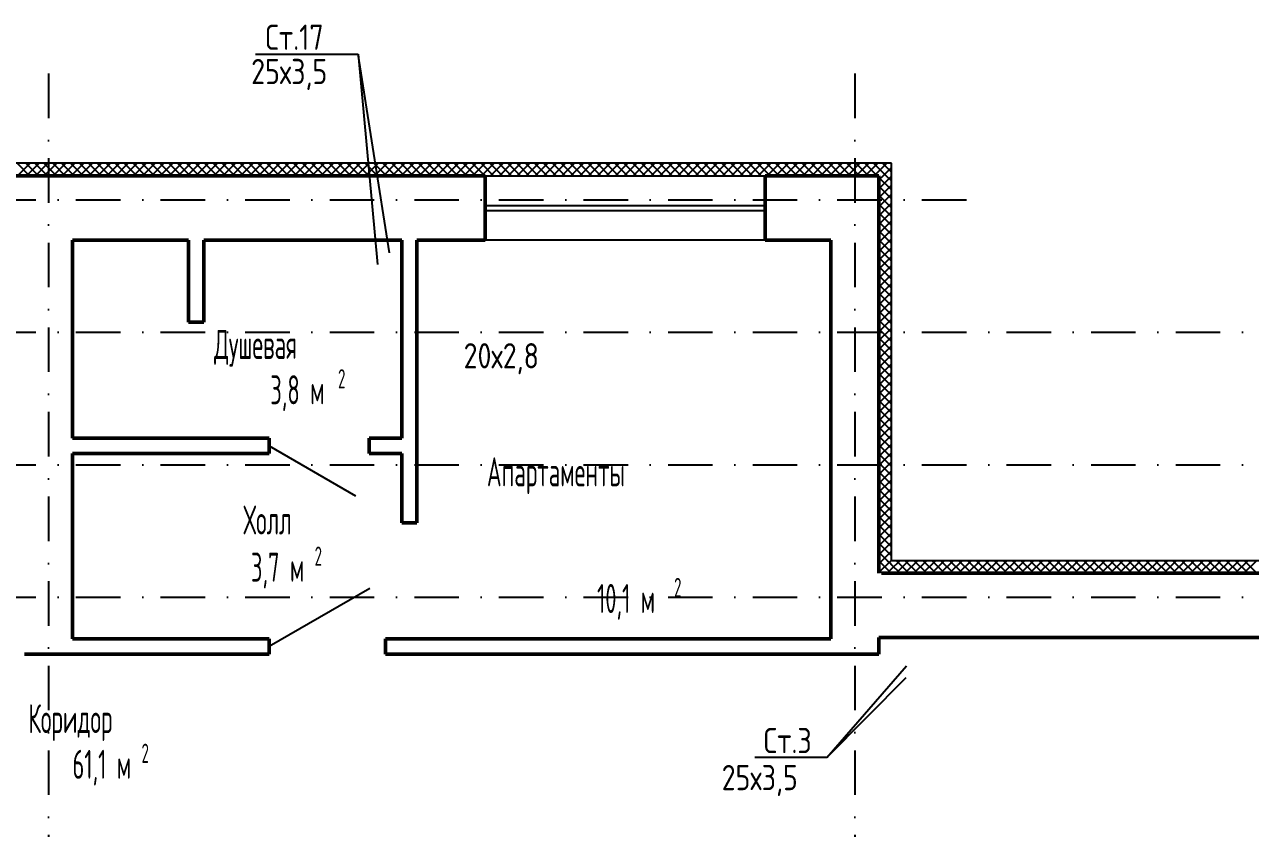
# Model space of a CAD drawing. Extents: x -1560602 to 321118, y -2308202 to -430103.
# Drawn here: x -1516129 to -1506414, y -2112327 to -2105956 of the extents above; entities that cross this region are included whole.
import ezdxf
from ezdxf.enums import TextEntityAlignment as Align

# ---------------------------------------------------------------- set-up
doc = ezdxf.new("R2010")
doc.units = 0
doc.header["$MEASUREMENT"] = 0
doc.linetypes.add('Dot & Dashed', pattern=[670.277762, 352.777767, -176.388884, 0, -141.111112])
doc.linetypes.add('Штрихпунктирная', pattern=[0.670278, 0.352778, -0.176389, 0, -0.141111])
doc.layers.get('0').update_dxf_attribs({"color": 255, "linetype": 'CONTINUOUS'})
for name, color, linetype in [('Оси', 253, 'Dot & Dashed'), ('отделка', 240, 'CONTINUOUS'), ('Текст', 7, 'CONTINUOUS'), ('Утеплитель', 6, 'CONTINUOUS')]:
    doc.layers.add(name, color=color, linetype=linetype)
doc.layers.add('стены', color=5, linetype='CONTINUOUS', lineweight=50)
doc.styles.get("Standard").update_dxf_attribs({"font": 'spds.shx', "width": 0.7, "height": 250})

msp = doc.modelspace()

# ---------------------------------------------------------------- linework, layer by layer
at = {"color": 0}
for p, q in [((-1514299.7, -2106190.4), (-1513485.9, -2106190.4)), ((-1513237.1, -2107764.2, 0), (-1513485.9, -2106190.4)), ((-1513485.9, -2106190.4), (-1513331.1, -2107858.2, 0)), ((-1509771.8, -2111763.5, 0), (-1509139.8, -2111038.2, 0)), ((-1509144, -2111132.1, 0), (-1509771.8, -2111763.5, 0)), ((-1509771.8, -2111763.5, 0), (-1510342, -2111763.5, 0))]:
    msp.add_line(p, q, dxfattribs=at)
at = {"layer": 'Оси', "color": 0, "linetype": 'Штрихпунктирная', "lineweight": -3, "ltscale": 1000}
for p, q in [((-1515939.3, -2106344.8), (-1515939.3, -2121201.6)), ((-1515939.3, -2106344.8), (-1515939.3, -2121201.6)), ((-1509549.3, -2106344.8), (-1509549.3, -2132549.8)), ((-1556614.6, -2107344.8), (-1508549.3, -2107344.8)), ((-1556614.6, -2108394.8), (-1497159.3, -2108394.8)), ((-1556614.6, -2109444.8), (-1497159.3, -2109444.8)), ((-1556614.6, -2110494.8), (-1497159.3, -2110494.8))]:
    msp.add_line(p, q, dxfattribs=at)
at = {"layer": 'отделка', "color": 0, "ltscale": 100}
for p, q in [((-1512479.3, -2107154.4), (-1510259.3, -2107154.4)), ((-1512479.3, -2107389.4), (-1510259.3, -2107389.4)), ((-1512479.3, -2107429.4), (-1510259.3, -2107429.4)), ((-1510259.3, -2107664.4), (-1512479.3, -2107664.4)), ((-1514189.4, -2109294.4), (-1513505.2, -2109689.4)), ((-1513392.6, -2110424.5), (-1514189.4, -2110884.5))]:
    msp.add_line(p, q, dxfattribs=at)
at = {"layer": 'стены', "color": 0, "linetype": 'Continuous'}
for p, q in [((-1512479.3, -2107154.4), (-1519399.3, -2107154.4)), ((-1512479.3, -2107154.4), (-1512479.3, -2107224.4)), ((-1512479.3, -2107154.4), (-1512479.3, -2107224.4)), ((-1509359.3, -2107154.4), (-1510259.3, -2107154.4)), ((-1510259.3, -2107154.4), (-1510259.3, -2107224.4)), ((-1510259.3, -2107154.4), (-1510259.3, -2107224.4)), ((-1509359.3, -2110304.5), (-1509359.3, -2107154.4)), ((-1509359.3, -2107154.4), (-1509359.3, -2107154.4)), ((-1512479.3, -2107224.4), (-1512479.3, -2107664.4)), ((-1510259.3, -2107224.4), (-1510259.3, -2107664.4)), ((-1515749.3, -2109234.4), (-1515749.3, -2107664.4)), ((-1515749.3, -2107664.4), (-1514829.4, -2107664.4)), ((-1515749.3, -2109211.4), (-1515749.3, -2107687.4)), ((-1514852.3, -2107664.4), (-1515726.3, -2107664.4)), ((-1514829.4, -2107664.4), (-1514829.4, -2108314.4)), ((-1514709.4, -2108314.4), (-1514709.4, -2107664.4)), ((-1514709.4, -2107664.4), (-1513139.4, -2107664.4)), ((-1513139.4, -2107664.4), (-1513139.4, -2109234.4)), ((-1513019.4, -2109904.5), (-1513019.4, -2107664.4)), ((-1513019.4, -2107664.4), (-1512479.3, -2107664.4)), ((-1510259.3, -2107664.4), (-1509739.3, -2107664.4)), ((-1509739.3, -2107664.4), (-1509739.3, -2110824.5)), ((-1514829.4, -2108314.4), (-1514709.4, -2108314.4)), ((-1514189.4, -2109234.4), (-1515749.3, -2109234.4)), ((-1513139.4, -2109234.4), (-1513399.4, -2109234.4)), ((-1515749.3, -2109354.4), (-1514189.4, -2109354.4)), ((-1515749.3, -2110824.5), (-1515749.3, -2109354.4)), ((-1513399.4, -2109354.4), (-1513139.4, -2109354.4)), ((-1513139.4, -2109354.4), (-1513139.4, -2109904.5)), ((-1513019.4, -2109904.5), (-1513139.4, -2109904.5)), ((-1506034.3, -2110304.5), (-1509338, -2110304.5)), ((-1514189.4, -2110824.5), (-1515749.3, -2110824.5)), ((-1509739.3, -2110824.5), (-1513269.4, -2110824.5)), ((-1509359.3, -2110944.5), (-1509359.3, -2110814.5)), ((-1509359.3, -2110814.5), (-1506034.3, -2110814.5)), ((-1515749.3, -2110944.5), (-1516129.3, -2110944.5)), ((-1515749.3, -2110944.5), (-1514189.4, -2110944.5)), ((-1513269.4, -2110944.5), (-1509359.3, -2110944.5)), ((-1509359.3, -2110944.5), (-1509359.3, -2110944.5))]:
    msp.add_line(p, q, dxfattribs=at)
at = {"layer": 'стены', "color": 0, "ltscale": 100}
for p, q in [((-1514189.4, -2109234.4), (-1514189.4, -2109354.4)), ((-1513399.4, -2109234.4), (-1513399.4, -2109354.4)), ((-1514189.4, -2110824.5), (-1514189.4, -2110944.5)), ((-1513269.4, -2110824.5), (-1513269.4, -2110944.5))]:
    msp.add_line(p, q, dxfattribs=at)
at = {"layer": 'Утеплитель', "color": 0, "linetype": 'Continuous'}
for p, q in [((-1509359.3, -2107054.4), (-1521619.3, -2107054.4)), ((-1516088.7, -2107154.4), (-1516188.7, -2107054.4)), ((-1516184.7, -2107154.4), (-1516084.7, -2107054.4)), ((-1516018, -2107154.4), (-1516118, -2107054.4)), ((-1516114, -2107154.4), (-1516014, -2107054.4)), ((-1515947.3, -2107154.4), (-1516047.3, -2107054.4)), ((-1516043.3, -2107154.4), (-1515943.3, -2107054.4)), ((-1515876.6, -2107154.4), (-1515976.6, -2107054.4)), ((-1515972.6, -2107154.4), (-1515872.6, -2107054.4)), ((-1515805.9, -2107154.4), (-1515905.9, -2107054.4)), ((-1515901.8, -2107154.4), (-1515801.8, -2107054.4)), ((-1515735.1, -2107154.4), (-1515835.1, -2107054.4)), ((-1515831.1, -2107154.4), (-1515731.1, -2107054.4)), ((-1515664.4, -2107154.4), (-1515764.4, -2107054.4)), ((-1515760.4, -2107154.4), (-1515660.4, -2107054.4)), ((-1515593.7, -2107154.4), (-1515693.7, -2107054.4)), ((-1515689.7, -2107154.4), (-1515589.7, -2107054.4)), ((-1515523, -2107154.4), (-1515623, -2107054.4)), ((-1515619, -2107154.4), (-1515519, -2107054.4)), ((-1515452.3, -2107154.4), (-1515552.3, -2107054.4)), ((-1515548.3, -2107154.4), (-1515448.3, -2107054.4)), ((-1515381.6, -2107154.4), (-1515481.6, -2107054.4)), ((-1515477.6, -2107154.4), (-1515377.6, -2107054.4)), ((-1515310.9, -2107154.4), (-1515410.9, -2107054.4)), ((-1515406.9, -2107154.4), (-1515306.9, -2107054.4)), ((-1515240.2, -2107154.4), (-1515340.2, -2107054.4)), ((-1515336.2, -2107154.4), (-1515236.2, -2107054.4)), ((-1515169.5, -2107154.4), (-1515269.5, -2107054.4)), ((-1515265.5, -2107154.4), (-1515165.5, -2107054.4)), ((-1515098.7, -2107154.4), (-1515198.7, -2107054.4)), ((-1515194.7, -2107154.4), (-1515094.7, -2107054.4)), ((-1515028, -2107154.4), (-1515128, -2107054.4)), ((-1515124, -2107154.4), (-1515024, -2107054.4)), ((-1514957.3, -2107154.4), (-1515057.3, -2107054.4)), ((-1515053.3, -2107154.4), (-1514953.3, -2107054.4)), ((-1514886.6, -2107154.4), (-1514986.6, -2107054.4)), ((-1514982.6, -2107154.4), (-1514882.6, -2107054.4)), ((-1514815.9, -2107154.4), (-1514915.9, -2107054.4)), ((-1514911.9, -2107154.4), (-1514811.9, -2107054.4)), ((-1514745.2, -2107154.4), (-1514845.2, -2107054.4)), ((-1514841.2, -2107154.4), (-1514741.2, -2107054.4)), ((-1514674.5, -2107154.4), (-1514774.5, -2107054.4)), ((-1514770.5, -2107154.4), (-1514670.5, -2107054.4)), ((-1514603.8, -2107154.4), (-1514703.8, -2107054.4)), ((-1514699.8, -2107154.4), (-1514599.8, -2107054.4)), ((-1514533.1, -2107154.4), (-1514633.1, -2107054.4)), ((-1514629.1, -2107154.4), (-1514529.1, -2107054.4)), ((-1514462.4, -2107154.4), (-1514562.4, -2107054.4)), ((-1514558.3, -2107154.4), (-1514458.3, -2107054.4)), ((-1514391.6, -2107154.4), (-1514491.6, -2107054.4)), ((-1514487.6, -2107154.4), (-1514387.6, -2107054.4)), ((-1514320.9, -2107154.4), (-1514420.9, -2107054.4)), ((-1514416.9, -2107154.4), (-1514316.9, -2107054.4)), ((-1514250.2, -2107154.4), (-1514350.2, -2107054.4)), ((-1514346.2, -2107154.4), (-1514246.2, -2107054.4)), ((-1514179.5, -2107154.4), (-1514279.5, -2107054.4)), ((-1514275.5, -2107154.4), (-1514175.5, -2107054.4)), ((-1514108.8, -2107154.4), (-1514208.8, -2107054.4)), ((-1514204.8, -2107154.4), (-1514104.8, -2107054.4)), ((-1514038.1, -2107154.4), (-1514138.1, -2107054.4)), ((-1514134.1, -2107154.4), (-1514034.1, -2107054.4)), ((-1513967.4, -2107154.4), (-1514067.4, -2107054.4)), ((-1514063.4, -2107154.4), (-1513963.4, -2107054.4)), ((-1513896.7, -2107154.4), (-1513996.7, -2107054.4)), ((-1513992.7, -2107154.4), (-1513892.7, -2107054.4)), ((-1513826, -2107154.4), (-1513926, -2107054.4)), ((-1513921.9, -2107154.4), (-1513821.9, -2107054.4)), ((-1513755.2, -2107154.4), (-1513855.2, -2107054.4)), ((-1513851.2, -2107154.4), (-1513751.2, -2107054.4)), ((-1513684.5, -2107154.4), (-1513784.5, -2107054.4)), ((-1513780.5, -2107154.4), (-1513680.5, -2107054.4)), ((-1513613.8, -2107154.4), (-1513713.8, -2107054.4)), ((-1513709.8, -2107154.4), (-1513609.8, -2107054.4)), ((-1513543.1, -2107154.4), (-1513643.1, -2107054.4)), ((-1513639.1, -2107154.4), (-1513539.1, -2107054.4)), ((-1513472.4, -2107154.4), (-1513572.4, -2107054.4)), ((-1513568.4, -2107154.4), (-1513468.4, -2107054.4)), ((-1513401.7, -2107154.4), (-1513501.7, -2107054.4)), ((-1513497.7, -2107154.4), (-1513397.7, -2107054.4)), ((-1513331, -2107154.4), (-1513431, -2107054.4)), ((-1513427, -2107154.4), (-1513327, -2107054.4)), ((-1513260.3, -2107154.4), (-1513360.3, -2107054.4)), ((-1513356.3, -2107154.4), (-1513256.3, -2107054.4)), ((-1513189.6, -2107154.4), (-1513289.6, -2107054.4)), ((-1513285.6, -2107154.4), (-1513185.6, -2107054.4)), ((-1513118.8, -2107154.4), (-1513218.8, -2107054.4)), ((-1513214.8, -2107154.4), (-1513114.8, -2107054.4)), ((-1513048.1, -2107154.4), (-1513148.1, -2107054.4)), ((-1513144.1, -2107154.4), (-1513044.1, -2107054.4)), ((-1512977.4, -2107154.4), (-1513077.4, -2107054.4)), ((-1513073.4, -2107154.4), (-1512973.4, -2107054.4)), ((-1512906.7, -2107154.4), (-1513006.7, -2107054.4)), ((-1513002.7, -2107154.4), (-1512902.7, -2107054.4)), ((-1512836, -2107154.4), (-1512936, -2107054.4)), ((-1512932, -2107154.4), (-1512832, -2107054.4)), ((-1512765.3, -2107154.4), (-1512865.3, -2107054.4)), ((-1512861.3, -2107154.4), (-1512761.3, -2107054.4)), ((-1512694.6, -2107154.4), (-1512794.6, -2107054.4)), ((-1512790.6, -2107154.4), (-1512690.6, -2107054.4)), ((-1512623.9, -2107154.4), (-1512723.9, -2107054.4)), ((-1512719.9, -2107154.4), (-1512619.9, -2107054.4)), ((-1512553.2, -2107154.4), (-1512653.2, -2107054.4)), ((-1512649.2, -2107154.4), (-1512549.2, -2107054.4)), ((-1512482.5, -2107154.4), (-1512582.5, -2107054.4)), ((-1512578.4, -2107154.4), (-1512478.4, -2107054.4)), ((-1512411.7, -2107154.4), (-1512511.7, -2107054.4)), ((-1512507.7, -2107154.4), (-1512407.7, -2107054.4)), ((-1512341, -2107154.4), (-1512441, -2107054.4)), ((-1512437, -2107154.4), (-1512337, -2107054.4)), ((-1512270.3, -2107154.4), (-1512370.3, -2107054.4)), ((-1512366.3, -2107154.4), (-1512266.3, -2107054.4)), ((-1512199.6, -2107154.4), (-1512299.6, -2107054.4)), ((-1512295.6, -2107154.4), (-1512195.6, -2107054.4)), ((-1512128.9, -2107154.4), (-1512228.9, -2107054.4)), ((-1512224.9, -2107154.4), (-1512124.9, -2107054.4)), ((-1512058.2, -2107154.4), (-1512158.2, -2107054.4)), ((-1512154.2, -2107154.4), (-1512054.2, -2107054.4)), ((-1511987.5, -2107154.4), (-1512087.5, -2107054.4)), ((-1512083.5, -2107154.4), (-1511983.5, -2107054.4)), ((-1511916.8, -2107154.4), (-1512016.8, -2107054.4)), ((-1512012.8, -2107154.4), (-1511912.8, -2107054.4)), ((-1511846.1, -2107154.4), (-1511946.1, -2107054.4)), ((-1511942, -2107154.4), (-1511842, -2107054.4)), ((-1511775.3, -2107154.4), (-1511875.3, -2107054.4)), ((-1511871.3, -2107154.4), (-1511771.3, -2107054.4)), ((-1511704.6, -2107154.4), (-1511804.6, -2107054.4)), ((-1511800.6, -2107154.4), (-1511700.6, -2107054.4)), ((-1511633.9, -2107154.4), (-1511733.9, -2107054.4)), ((-1511729.9, -2107154.4), (-1511629.9, -2107054.4)), ((-1511563.2, -2107154.4), (-1511663.2, -2107054.4)), ((-1511659.2, -2107154.4), (-1511559.2, -2107054.4)), ((-1511492.5, -2107154.4), (-1511592.5, -2107054.4)), ((-1511588.5, -2107154.4), (-1511488.5, -2107054.4)), ((-1511421.8, -2107154.4), (-1511521.8, -2107054.4)), ((-1511517.8, -2107154.4), (-1511417.8, -2107054.4)), ((-1511351.1, -2107154.4), (-1511451.1, -2107054.4)), ((-1511447.1, -2107154.4), (-1511347.1, -2107054.4)), ((-1511280.4, -2107154.4), (-1511380.4, -2107054.4)), ((-1511376.4, -2107154.4), (-1511276.4, -2107054.4)), ((-1511209.7, -2107154.4), (-1511309.7, -2107054.4)), ((-1511305.7, -2107154.4), (-1511205.7, -2107054.4)), ((-1511138.9, -2107154.4), (-1511238.9, -2107054.4)), ((-1511234.9, -2107154.4), (-1511134.9, -2107054.4)), ((-1511068.2, -2107154.4), (-1511168.2, -2107054.4)), ((-1511164.2, -2107154.4), (-1511064.2, -2107054.4)), ((-1510997.5, -2107154.4), (-1511097.5, -2107054.4)), ((-1511093.5, -2107154.4), (-1510993.5, -2107054.4)), ((-1510926.8, -2107154.4), (-1511026.8, -2107054.4)), ((-1511022.8, -2107154.4), (-1510922.8, -2107054.4)), ((-1510856.1, -2107154.4), (-1510956.1, -2107054.4)), ((-1510952.1, -2107154.4), (-1510852.1, -2107054.4)), ((-1510785.4, -2107154.4), (-1510885.4, -2107054.4)), ((-1510881.4, -2107154.4), (-1510781.4, -2107054.4)), ((-1510714.7, -2107154.4), (-1510814.7, -2107054.4)), ((-1510810.7, -2107154.4), (-1510710.7, -2107054.4)), ((-1510644, -2107154.4), (-1510744, -2107054.4)), ((-1510740, -2107154.4), (-1510640, -2107054.4)), ((-1510573.3, -2107154.4), (-1510673.3, -2107054.4)), ((-1510669.3, -2107154.4), (-1510569.3, -2107054.4)), ((-1510502.6, -2107154.4), (-1510602.6, -2107054.4)), ((-1510598.5, -2107154.4), (-1510498.5, -2107054.4)), ((-1510431.8, -2107154.4), (-1510531.8, -2107054.4)), ((-1510527.8, -2107154.4), (-1510427.8, -2107054.4)), ((-1510361.1, -2107154.4), (-1510461.1, -2107054.4)), ((-1510457.1, -2107154.4), (-1510357.1, -2107054.4)), ((-1510290.4, -2107154.4), (-1510390.4, -2107054.4)), ((-1510386.4, -2107154.4), (-1510286.4, -2107054.4)), ((-1510219.7, -2107154.4), (-1510319.7, -2107054.4)), ((-1510315.7, -2107154.4), (-1510215.7, -2107054.4)), ((-1510149, -2107154.4), (-1510249, -2107054.4)), ((-1510245, -2107154.4), (-1510145, -2107054.4)), ((-1510078.3, -2107154.4), (-1510178.3, -2107054.4)), ((-1510174.3, -2107154.4), (-1510074.3, -2107054.4)), ((-1510007.6, -2107154.4), (-1510107.6, -2107054.4)), ((-1510103.6, -2107154.4), (-1510003.6, -2107054.4)), ((-1509936.9, -2107154.4), (-1510036.9, -2107054.4)), ((-1510032.9, -2107154.4), (-1509932.9, -2107054.4)), ((-1509866.2, -2107154.4), (-1509966.2, -2107054.4)), ((-1509962.1, -2107154.4), (-1509862.1, -2107054.4)), ((-1509795.4, -2107154.4), (-1509895.4, -2107054.4)), ((-1509891.4, -2107154.4), (-1509791.4, -2107054.4)), ((-1509724.7, -2107154.4), (-1509824.7, -2107054.4)), ((-1509820.7, -2107154.4), (-1509720.7, -2107054.4)), ((-1509654, -2107154.4), (-1509754, -2107054.4)), ((-1509750, -2107154.4), (-1509650, -2107054.4)), ((-1509583.3, -2107154.4), (-1509683.3, -2107054.4)), ((-1509679.3, -2107154.4), (-1509579.3, -2107054.4)), ((-1509512.6, -2107154.4), (-1509612.6, -2107054.4)), ((-1509608.6, -2107154.4), (-1509508.6, -2107054.4)), ((-1509441.9, -2107154.4), (-1509541.9, -2107054.4)), ((-1509537.9, -2107154.4), (-1509437.9, -2107054.4)), ((-1509371.2, -2107154.4), (-1509471.2, -2107054.4)), ((-1509467.2, -2107154.4), (-1509367.2, -2107054.4)), ((-1509359.3, -2107095.6), (-1509400.5, -2107054.4)), ((-1509259.3, -2107054.4), (-1509359.3, -2107054.4)), ((-1509359.3, -2107117.3), (-1509296.5, -2107054.4)), ((-1509290.3, -2107093.9), (-1509329.8, -2107054.4)), ((-1509259.3, -2110204.5), (-1509259.3, -2107054.4)), ((-1509396.5, -2107154.4), (-1509359.3, -2107117.3)), ((-1509321.5, -2107133.4), (-1509359.3, -2107095.6)), ((-1509359.3, -2107188), (-1509325.8, -2107154.4)), ((-1509359.3, -2107258.7), (-1509259.3, -2107158.7)), ((-1509325.8, -2107154.4), (-1509259.3, -2107088)), ((-1509300.5, -2107154.4), (-1509321.5, -2107133.4)), ((-1509259.3, -2107195.6), (-1509300.5, -2107154.4)), ((-1509259.3, -2107124.9), (-1509290.3, -2107093.9)), ((-1509359.3, -2107329.4), (-1509259.3, -2107229.4)), ((-1509259.3, -2107337), (-1509359.3, -2107237)), ((-1509259.3, -2107266.3), (-1509352.6, -2107173)), ((-1509359.3, -2107400.1), (-1509259.3, -2107300.1)), ((-1509259.3, -2107407.7), (-1509359.3, -2107307.7)), ((-1509359.3, -2107470.8), (-1509259.3, -2107370.8)), ((-1509259.3, -2107478.4), (-1509359.3, -2107378.4)), ((-1509359.3, -2107541.6), (-1509259.3, -2107441.6)), ((-1509259.3, -2107549.2), (-1509359.3, -2107449.2)), ((-1509359.3, -2107612.3), (-1509259.3, -2107512.3)), ((-1509259.3, -2107619.9), (-1509359.3, -2107519.9)), ((-1509359.3, -2107683), (-1509259.3, -2107583)), ((-1509259.3, -2107690.6), (-1509359.3, -2107590.6)), ((-1509359.3, -2107753.7), (-1509259.3, -2107653.7)), ((-1509259.3, -2107761.3), (-1509359.3, -2107661.3)), ((-1509359.3, -2107824.4), (-1509259.3, -2107724.4)), ((-1509259.3, -2107832), (-1509359.3, -2107732)), ((-1509359.3, -2107895.1), (-1509259.3, -2107795.1)), ((-1509259.3, -2107902.7), (-1509359.3, -2107802.7)), ((-1509359.3, -2107965.8), (-1509259.3, -2107865.8)), ((-1509259.3, -2107973.4), (-1509359.3, -2107873.4)), ((-1509359.3, -2108036.5), (-1509259.3, -2107936.5)), ((-1509259.3, -2108044.1), (-1509359.3, -2107944.1)), ((-1509359.3, -2108107.2), (-1509259.3, -2108007.2)), ((-1509259.3, -2108114.8), (-1509359.3, -2108014.8)), ((-1509359.3, -2108178), (-1509259.3, -2108078)), ((-1509259.3, -2108185.6), (-1509359.3, -2108085.6)), ((-1509359.3, -2108248.7), (-1509259.3, -2108148.7)), ((-1509259.3, -2108256.3), (-1509359.3, -2108156.3)), ((-1509359.3, -2108319.4), (-1509259.3, -2108219.4)), ((-1509259.3, -2108327), (-1509359.3, -2108227)), ((-1509359.3, -2108390.1), (-1509259.3, -2108290.1)), ((-1509259.3, -2108397.7), (-1509359.3, -2108297.7)), ((-1509359.3, -2108460.8), (-1509259.3, -2108360.8)), ((-1509259.3, -2108468.4), (-1509359.3, -2108368.4)), ((-1509359.3, -2108531.5), (-1509259.3, -2108431.5)), ((-1509259.3, -2108539.1), (-1509359.3, -2108439.1)), ((-1509359.3, -2108602.2), (-1509259.3, -2108502.2)), ((-1509259.3, -2108609.8), (-1509359.3, -2108509.8)), ((-1509359.3, -2108672.9), (-1509259.3, -2108572.9)), ((-1509259.3, -2108680.5), (-1509359.3, -2108580.5)), ((-1509359.3, -2108743.6), (-1509259.3, -2108643.6)), ((-1509259.3, -2108751.2), (-1509359.3, -2108651.2)), ((-1509359.3, -2108814.3), (-1509259.3, -2108714.3)), ((-1509259.3, -2108821.9), (-1509359.3, -2108721.9)), ((-1509359.3, -2108885.1), (-1509259.3, -2108785.1)), ((-1509259.3, -2108892.7), (-1509359.3, -2108792.7)), ((-1509359.3, -2108955.8), (-1509259.3, -2108855.8)), ((-1509259.3, -2108963.4), (-1509359.3, -2108863.4)), ((-1509359.3, -2109026.5), (-1509259.3, -2108926.5)), ((-1509259.3, -2109034.1), (-1509359.3, -2108934.1)), ((-1509359.3, -2109097.2), (-1509259.3, -2108997.2)), ((-1509259.3, -2109104.8), (-1509359.3, -2109004.8)), ((-1509359.3, -2109167.9), (-1509259.3, -2109067.9)), ((-1509259.3, -2109175.5), (-1509359.3, -2109075.5)), ((-1509359.3, -2109238.6), (-1509259.3, -2109138.6)), ((-1509259.3, -2109246.2), (-1509359.3, -2109146.2)), ((-1509359.3, -2109309.3), (-1509259.3, -2109209.3)), ((-1509259.3, -2109316.9), (-1509359.3, -2109216.9)), ((-1509359.3, -2109380), (-1509259.3, -2109280)), ((-1509259.3, -2109387.6), (-1509359.3, -2109287.6)), ((-1509359.3, -2109450.7), (-1509259.3, -2109350.7)), ((-1509259.3, -2109458.3), (-1509359.3, -2109358.3)), ((-1509359.3, -2109521.5), (-1509259.3, -2109421.5)), ((-1509259.3, -2109529.1), (-1509359.3, -2109429.1)), ((-1509359.3, -2109592.2), (-1509259.3, -2109492.2)), ((-1509259.3, -2109599.8), (-1509359.3, -2109499.8)), ((-1509359.3, -2109662.9), (-1509259.3, -2109562.9)), ((-1509259.3, -2109670.5), (-1509359.3, -2109570.5)), ((-1509359.3, -2109733.6), (-1509259.3, -2109633.6)), ((-1509259.3, -2109741.2), (-1509359.3, -2109641.2)), ((-1509359.3, -2109804.3), (-1509259.3, -2109704.3)), ((-1509259.3, -2109811.9), (-1509359.3, -2109711.9)), ((-1509359.3, -2109875), (-1509259.3, -2109775)), ((-1509259.3, -2109882.6), (-1509359.3, -2109782.6)), ((-1509359.3, -2109945.7), (-1509259.3, -2109845.7)), ((-1509259.3, -2109953.3), (-1509359.3, -2109853.3)), ((-1509359.3, -2110016.4), (-1509259.3, -2109916.4)), ((-1509259.3, -2110024), (-1509359.3, -2109924)), ((-1509359.3, -2110087.1), (-1509259.3, -2109987.1)), ((-1509259.3, -2110094.7), (-1509359.3, -2109994.7)), ((-1509359.3, -2110157.9), (-1509259.3, -2110057.9)), ((-1509259.3, -2110165.4), (-1509359.3, -2110065.4)), ((-1509291, -2110204.5), (-1509359.3, -2110136.2)), ((-1509335.2, -2110204.5), (-1509259.3, -2110128.6)), ((-1509359.3, -2110228.6), (-1509335.2, -2110204.5)), ((-1509359.3, -2110299.3), (-1509264.5, -2110204.5)), ((-1509304.4, -2110261.8), (-1509359.3, -2110206.9)), ((-1509261.7, -2110304.5), (-1509304.4, -2110261.8)), ((-1509273.3, -2110222.2), (-1509291, -2110204.5)), ((-1509259.3, -2110236.2), (-1509273.3, -2110222.2)), ((-1509264.5, -2110204.5), (-1509259.3, -2110199.3)), ((-1508894.3, -2110204.5), (-1509259.3, -2110204.5)), ((-1509259.3, -2110270), (-1509193.8, -2110204.5)), ((-1509191, -2110304.5), (-1509259.3, -2110236.2)), ((-1509223.1, -2110304.5), (-1509123.1, -2110204.5)), ((-1509120.3, -2110304.5), (-1509220.3, -2110204.5)), ((-1509152.4, -2110304.5), (-1509052.4, -2110204.5)), ((-1509049.6, -2110304.5), (-1509149.6, -2110204.5)), ((-1509081.7, -2110304.5), (-1508981.7, -2110204.5)), ((-1508978.9, -2110304.5), (-1509078.9, -2110204.5)), ((-1509010.9, -2110304.5), (-1508910.9, -2110204.5)), ((-1508908.2, -2110304.5), (-1509008.2, -2110204.5)), ((-1508940.2, -2110304.5), (-1508894.3, -2110258.5)), ((-1508894.3, -2110247.6), (-1508937.5, -2110204.5)), ((-1498359.3, -2110204.5), (-1508894.3, -2110204.5)), ((-1508894.3, -2110258.5), (-1508840.2, -2110204.5)), ((-1508837.5, -2110304.5), (-1508894.3, -2110247.6)), ((-1508869.5, -2110304.5), (-1508769.5, -2110204.5)), ((-1508766.8, -2110304.5), (-1508866.8, -2110204.5)), ((-1508798.8, -2110304.5), (-1508698.8, -2110204.5)), ((-1508696, -2110304.5), (-1508796, -2110204.5)), ((-1508728.1, -2110304.5), (-1508628.1, -2110204.5)), ((-1508625.3, -2110304.5), (-1508725.3, -2110204.5)), ((-1508657.4, -2110304.5), (-1508557.4, -2110204.5)), ((-1508554.6, -2110304.5), (-1508654.6, -2110204.5)), ((-1508586.7, -2110304.5), (-1508486.7, -2110204.5)), ((-1508483.9, -2110304.5), (-1508583.9, -2110204.5)), ((-1508516, -2110304.5), (-1508416, -2110204.5)), ((-1508413.2, -2110304.5), (-1508513.2, -2110204.5)), ((-1508445.3, -2110304.5), (-1508345.3, -2110204.5)), ((-1508342.5, -2110304.5), (-1508442.5, -2110204.5)), ((-1508374.5, -2110304.5), (-1508274.5, -2110204.5)), ((-1508271.8, -2110304.5), (-1508371.8, -2110204.5)), ((-1508303.8, -2110304.5), (-1508203.8, -2110204.5)), ((-1508201.1, -2110304.5), (-1508301.1, -2110204.5)), ((-1508233.1, -2110304.5), (-1508133.1, -2110204.5)), ((-1508130.4, -2110304.5), (-1508230.4, -2110204.5)), ((-1508162.4, -2110304.5), (-1508062.4, -2110204.5)), ((-1508059.6, -2110304.5), (-1508159.6, -2110204.5)), ((-1508091.7, -2110304.5), (-1507991.7, -2110204.5)), ((-1507988.9, -2110304.5), (-1508088.9, -2110204.5)), ((-1508021, -2110304.5), (-1507921, -2110204.5)), ((-1507918.2, -2110304.5), (-1508018.2, -2110204.5)), ((-1507950.3, -2110304.5), (-1507850.3, -2110204.5)), ((-1507847.5, -2110304.5), (-1507947.5, -2110204.5)), ((-1507879.6, -2110304.5), (-1507779.6, -2110204.5)), ((-1507776.8, -2110304.5), (-1507876.8, -2110204.5)), ((-1507808.9, -2110304.5), (-1507708.9, -2110204.5)), ((-1507706.1, -2110304.5), (-1507806.1, -2110204.5)), ((-1507738.2, -2110304.5), (-1507638.2, -2110204.5)), ((-1507635.4, -2110304.5), (-1507735.4, -2110204.5)), ((-1507667.4, -2110304.5), (-1507567.4, -2110204.5)), ((-1507564.7, -2110304.5), (-1507664.7, -2110204.5)), ((-1507596.7, -2110304.5), (-1507496.7, -2110204.5)), ((-1507494, -2110304.5), (-1507594, -2110204.5)), ((-1507526, -2110304.5), (-1507426, -2110204.5)), ((-1507423.3, -2110304.5), (-1507523.3, -2110204.5)), ((-1507455.3, -2110304.5), (-1507355.3, -2110204.5)), ((-1507352.5, -2110304.5), (-1507452.5, -2110204.5)), ((-1507384.6, -2110304.5), (-1507284.6, -2110204.5)), ((-1507281.8, -2110304.5), (-1507381.8, -2110204.5)), ((-1507313.9, -2110304.5), (-1507213.9, -2110204.5)), ((-1507211.1, -2110304.5), (-1507311.1, -2110204.5)), ((-1507243.2, -2110304.5), (-1507143.2, -2110204.5)), ((-1507140.4, -2110304.5), (-1507240.4, -2110204.5)), ((-1507172.5, -2110304.5), (-1507072.5, -2110204.5)), ((-1507069.7, -2110304.5), (-1507169.7, -2110204.5)), ((-1507101.8, -2110304.5), (-1507001.8, -2110204.5)), ((-1506999, -2110304.5), (-1507099, -2110204.5)), ((-1507031, -2110304.5), (-1506931, -2110204.5)), ((-1506928.3, -2110304.5), (-1507028.3, -2110204.5)), ((-1506960.3, -2110304.5), (-1506860.3, -2110204.5)), ((-1506857.6, -2110304.5), (-1506957.6, -2110204.5)), ((-1506889.6, -2110304.5), (-1506789.6, -2110204.5)), ((-1506786.9, -2110304.5), (-1506886.9, -2110204.5)), ((-1506818.9, -2110304.5), (-1506718.9, -2110204.5)), ((-1506716.1, -2110304.5), (-1506816.1, -2110204.5)), ((-1506748.2, -2110304.5), (-1506648.2, -2110204.5)), ((-1506645.4, -2110304.5), (-1506745.4, -2110204.5)), ((-1506677.5, -2110304.5), (-1506577.5, -2110204.5)), ((-1506574.7, -2110304.5), (-1506674.7, -2110204.5)), ((-1506606.8, -2110304.5), (-1506506.8, -2110204.5)), ((-1506504, -2110304.5), (-1506604, -2110204.5)), ((-1506536.1, -2110304.5), (-1506436.1, -2110204.5)), ((-1506433.3, -2110304.5), (-1506533.3, -2110204.5)), ((-1506465.4, -2110304.5), (-1506365.4, -2110204.5)), ((-1506362.6, -2110304.5), (-1506462.6, -2110204.5)), ((-1509335.6, -2110301.3), (-1509359.3, -2110277.6)), ((-1509332.4, -2110304.5), (-1509335.6, -2110301.3)), ((-1509293.8, -2110304.5), (-1509259.3, -2110270))]:
    msp.add_line(p, q, dxfattribs=at)

# ---------------------------------------------------------------- texts
at = {"color": 0}
for s, p in [('Ст.17', (-1513990.1, -2106056.7)), ('Ст.3', (-1510081.5, -2111629.8, 0))]:
    msp.add_text(s, height=200, dxfattribs=at).set_placement(p, align=Align.MIDDLE_CENTER)
for s, p in [('25х3,5', (-1514333.1, -2106428.5)), ('20х2,8', (-1512649.6, -2108680.9)), ('25х3,5', (-1510604.4, -2112023.1, 0))]:
    msp.add_text(s, height=200, dxfattribs=at).set_placement(p)
at = {"layer": 'Текст', "color": 0, "linetype": 'Continuous', "width": 0.7}
for s, height, p in [('Душевая', 230, (-1514626.7, -2108605.7)), ('2', 151.8, (-1513644.9, -2108839)), ('3,8 м', 230, (-1514181.8, -2108965.5)), ('Апартаменты', 230, (-1512465.1, -2109615.6)), ('Холл', 230, (-1514394.1, -2109997.2)), ('3,7 м', 230, (-1514335.1, -2110371.2)), ('2', 151.8, (-1513830.2, -2110244.7)), ('2', 151.8, (-1510982, -2110492.8)), ('10,1 м', 230, (-1511592, -2110619.3)), ('Коридор', 230, (-1516098.8, -2111571.1)), ('61,1 м', 230, (-1515749.1, -2111933)), ('2', 151.8, (-1515202, -2111806.5))]:
    msp.add_text(s, height=height, dxfattribs=at).set_placement(p)

doc.saveas('drawing.dxf')
